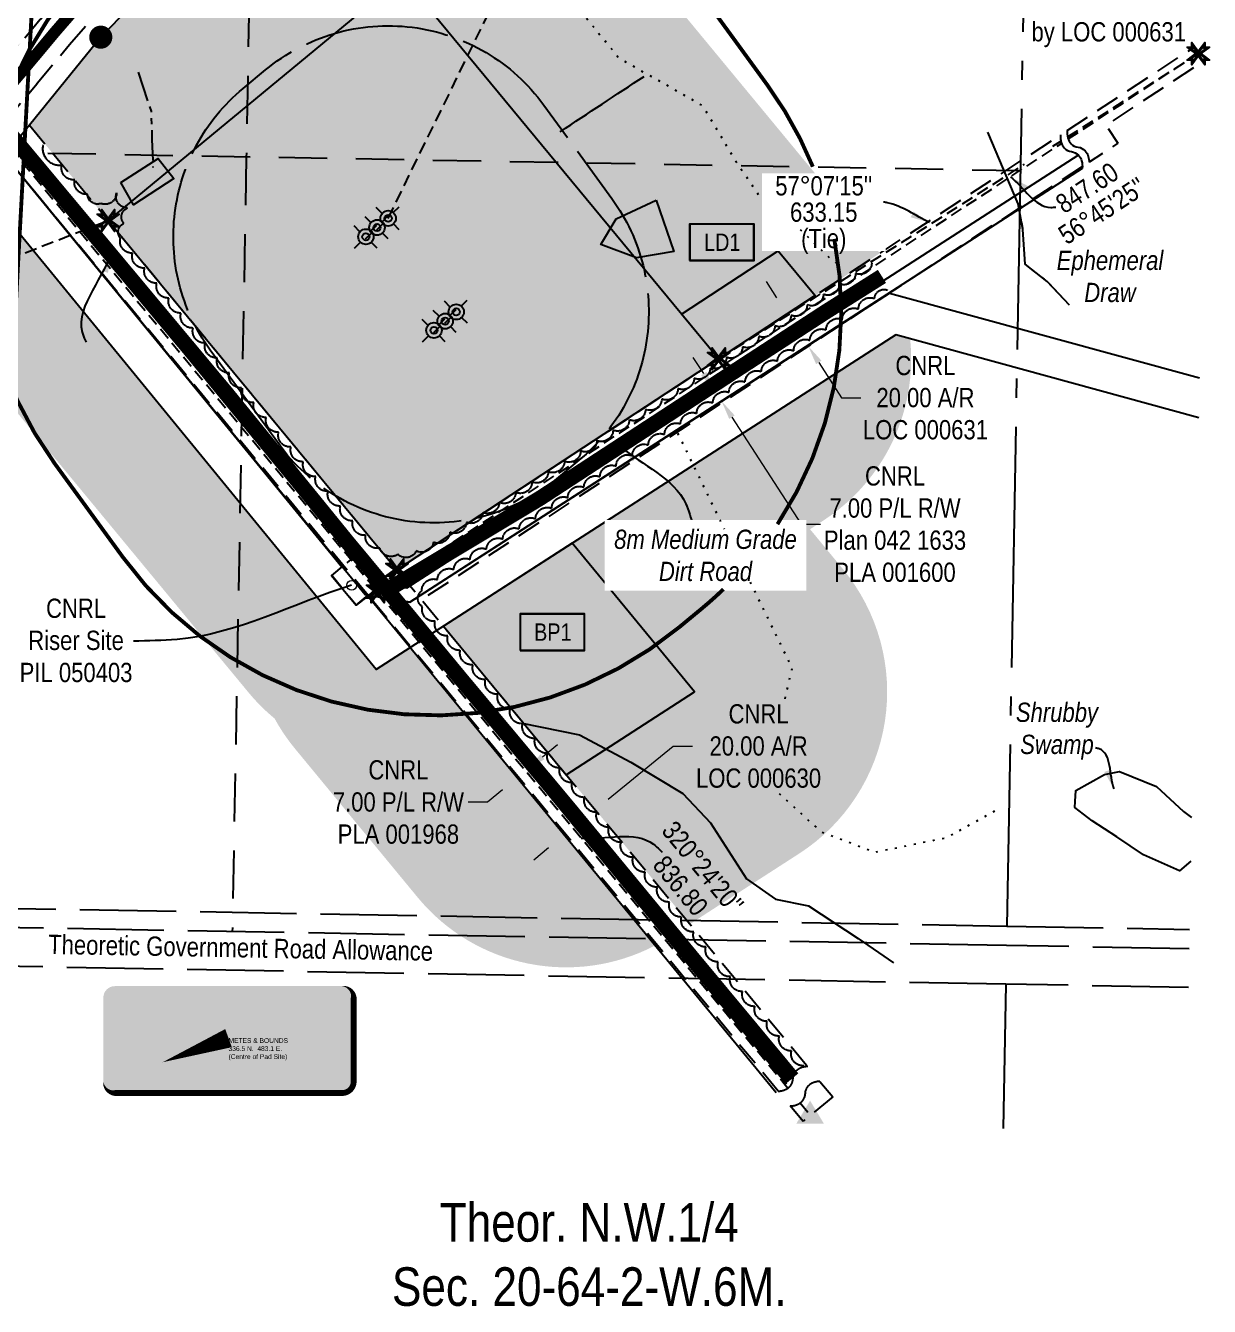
# Model space of a CAD drawing. Extents: x 414932 to 422828, y 6042137 to 6047669.
# Drawn here: x 417715 to 418330, y 6046359 to 6047024 of the extents above; entities that cross this region are included whole.
import ezdxf
from ezdxf.enums import TextEntityAlignment as Align

# ---------------------------------------------------------------- set-up
doc = ezdxf.new("R2018")
doc.units = 0
doc.header["$LTSCALE"] = 5
doc.header["$PDSIZE"] = 0.5
for name, pattern in [('0', [1, 1, 0]), ('DASHDOT2', [12.7, 6.35, -3.175, 0, -3.175]), ('foc-ACCESSROAD', [3.75, 2.5, -1.25]), ('foc-BUFFER', [16.75, 15, -1.75]), ('foc-LSD', [8, 5, -3]), ('foc-QUARTERLINE', [33, 25, -3, 2, -3]), ('foc-TIELINE', [1.875, 1.25, -0.625]), ('foc-TOPO', [1, 0.2, -0.8]), ('foc-TOPO-ephemeral', [6.25, 3.125, -0.625, 0.625, -0.625, 0.625, -0.625]), ('foc-UNSURVEYED', [12.5, 10, -2.5])]:
    doc.linetypes.add(name, pattern=pattern)
doc.layers.get('Defpoints').update_dxf_attribs({"color": 9})
for name, color, linetype, lineweight in [('AS-GENERAL', 48, 'Continuous', 18), ('F-AR-T', 190, 'Continuous', 9), ('F-RW-T', 190, 'Continuous', 9), ('F-WS-T', 190, 'Continuous', 9)]:
    doc.layers.add(name, color=color, linetype=linetype, lineweight=lineweight)
for name, color, linetype in [('AS-ROADS', 254, 'Continuous'), ('AS-WILDLIFE', 131, 'DASHDOT2'), ('AUX-BUFFER', 7, 'foc-BUFFER'), ('C-RW', 13, 'Continuous'), ('C-SYMBOL', 7, 'Continuous'), ('CG-NOTES', 7, 'Continuous'), ('F-AR', 190, 'foc-ACCESSROAD'), ('F-RW', 190, 'Continuous'), ('F-WS', 190, 'foc-ACCESSROAD'), ('L-BD', 7, 'Continuous'), ('L-MON', 1, 'Continuous'), ('L-QSEC', 8, 'foc-QUARTERLINE'), ('L-ROAD-T', 7, 'Continuous'), ('L-SECTION-LSD', 7, 'foc-LSD'), ('L-TIE', 7, 'foc-TIELINE'), ('L-USEC', 7, 'foc-UNSURVEYED'), ('P-BUFFER-H 30m', 51, 'Continuous'), ('P-PROPOSED', 10, 'Continuous'), ('P-PROPOSED-H', 21, 'Continuous'), ('P-TEMP-H', 41, 'Continuous'), ('P-TEMP_WORKSPACE', 46, 'Continuous'), ('T-BUSH', 110, '0'), ('T-DRAW', 143, 'foc-TOPO-ephemeral'), ('T-SLOPE', 48, 'Continuous'), ('T-TIE', 201, 'foc-TIELINE'), ('T-VEGETATION CHANGE', 104, 'foc-TOPO'), ('T-WATER-T', 170, 'Continuous'), ('WETLAND', 143, 'Continuous'), ('WETLAND-T', 146, 'Continuous')]:
    doc.layers.add(name, color=color, linetype=linetype)
doc.layers.add('P-100m WELL BORE BUFFER', color=7, linetype='Continuous', true_color=0xf5ffd6)
doc.styles.add('175L', font='ARIALN.TTF', dxfattribs={"height": 20})
doc.styles.add('80CG', font='ARIALN.TTF', dxfattribs={"height": 10})
doc.styles.add('80L', font='ARIALN.TTF', dxfattribs={"height": 10})
doc.styles.add('80LS', font='ARIALNI.TTF', dxfattribs={"height": 10})
doc.styles.add('foc-LtypeFont', font='ARIALN.TTF', dxfattribs={"height": 7.35})
doc.styles.get("Standard").update_dxf_attribs({"font": 'ARIALN.TTF'})
doc.linetypes.add('foc-TOPO-flowdirection-NOLINE', pattern='A,0,[">",foc-LtypeFont,S=0.3,R=0,X=0,Y=-0.945],-20,[">",foc-LtypeFont,S=0.3,R=0,X=0,Y=-0.945],0', length=20)
doc.dimstyles.new('CG2011', dxfattribs={"dimscale": 5, "dimtxt": 9, "dimasz": 2, "dimexe": 0.2, "dimexo": 0.0625, "dimgap": 0.5, "dimtad": 0, "dimtih": 1, "dimtoh": 1, "dimzin": 0, "dimdsep": 46, "dimtxsty": '80CG', "dimcen": 0.1, "dimse1": 1, "dimse2": 1, "dimclrd": 256, "dimclrt": 256, "dimaunit": 1, "dimadec": 4, "dimazin": 0, "dimtfac": 0.06, "dimtofl": 0, "dimtmove": 0, "dimatfit": 1, "dimfxl": 0.2, "dimtolj": 1, "dimtzin": 0, "dimlwd": -1, "dimarcsym": 0})
doc.dimstyles.new('Compass 5 000', dxfattribs={"dimscale": 5, "dimtxt": 9, "dimasz": 2, "dimexe": 0.2, "dimexo": 0.0625, "dimgap": 0.5, "dimtad": 0, "dimtih": 1, "dimtoh": 1, "dimzin": 0, "dimdsep": 46, "dimtxsty": '80CG', "dimcen": 0.1, "dimse1": 1, "dimse2": 1, "dimclrd": 256, "dimclrt": 256, "dimaunit": 1, "dimadec": 4, "dimazin": 0, "dimtfac": 0.06, "dimtofl": 0, "dimtmove": 0, "dimatfit": 1, "dimfxl": 0.2, "dimtolj": 1, "dimtzin": 0, "dimlwd": -1, "dimarcsym": 0})

# ---------------------------------------------------------------- blocks, each defined once
blk = doc.blocks.new('*D57')
at = {"layer": 'Defpoints', "color": 0, "transparency": 16777216}
for p in [(418110.48, 6046874.68), (418088.32, 6046860.36), (418099.17, 6046843.57)]:
    blk.add_point(p, dxfattribs=at)
at = {"layer": 'F-AR-T', "transparency": 16777216}
for p, q in [((418105.05, 6046883.08), (418099.62, 6046891.48)), ((418126.76, 6046849.5), (418138.62, 6046831.15)), ((418138.62, 6046831.15), (418148.62, 6046831.15))]:
    blk.add_line(p, q, dxfattribs=at)
for points in [[(418106.45, 6046883.99), (418103.65, 6046882.18), (418110.48, 6046874.68)], [(418128.16, 6046850.4), (418125.36, 6046848.59), (418121.33, 6046857.9)]]:
    blk.add_solid(points, dxfattribs=at)
at = {"layer": 'F-AR-T', "transparency": 16777216, "insert": (418182.14, 6046831.15), "char_height": 10, "attachment_point": 5, "style": '80CG'}
blk.add_mtext('\\A1;CNRL\\P20.00 A/R\\PLOC 000631', dxfattribs=at)
blk = doc.blocks.new('*D58')
at = {"layer": 'Defpoints', "color": 0, "transparency": 16777216}
for p in [(417982.96, 6046649.12), (417967.49, 6046636.47), (418009.7, 6046616.39)]:
    blk.add_point(p, dxfattribs=at)
at = {"layer": 'F-AR-T', "transparency": 16777216}
for p, q in [((418017.45, 6046622.72), (418051.21, 6046650.31)), ((418051.21, 6046650.31), (418061.21, 6046650.31)), ((417986.49, 6046597.42), (417978.74, 6046591.1))]:
    blk.add_line(p, q, dxfattribs=at)
for points in [[(418016.39, 6046624.01), (418018.5, 6046621.43), (418009.7, 6046616.39)], [(417985.43, 6046598.71), (417987.54, 6046596.13), (417994.23, 6046603.75)]]:
    blk.add_solid(points, dxfattribs=at)
at = {"layer": 'F-AR-T', "transparency": 16777216, "insert": (418095.5, 6046650.31), "char_height": 10, "attachment_point": 5, "style": '80CG'}
blk.add_mtext('\\A1;CNRL\\P20.00 A/R\\PLOC 000630', dxfattribs=at)
blk = doc.blocks.new('*D62')
at = {"layer": 'Defpoints', "color": 0, "transparency": 16777216}
for p in [(417862.87, 6046775.42), (417857.47, 6046770.97), (417975.59, 6046638.39)]:
    blk.add_point(p, dxfattribs=at)
at = {"layer": 'F-RW-T', "transparency": 16777216}
for p, q in [((417983.31, 6046644.74), (417991.03, 6046651.09)), ((417962.46, 6046627.59), (417954.74, 6046621.24)), ((417954.74, 6046621.24), (417944.74, 6046621.24))]:
    blk.add_line(p, q, dxfattribs=at)
for points in [[(417982.25, 6046646.03), (417984.37, 6046643.45), (417975.59, 6046638.39)], [(417961.4, 6046628.88), (417963.52, 6046626.31), (417970.18, 6046633.94)]]:
    blk.add_solid(points, dxfattribs=at)
at = {"layer": 'F-RW-T', "transparency": 16777216, "insert": (417908.49, 6046621.24), "char_height": 10, "attachment_point": 5, "style": '80CG'}
blk.add_mtext('\\A1;CNRL\\P7.00 P/L R/W\\PPLA 001968', dxfattribs=at)
blk = doc.blocks.new('*D66')
at = {"layer": 'Defpoints', "color": 0, "transparency": 16777216}
for p in [(418076.26, 6046829.44), (418040.73, 6046814.81), (418044.53, 6046808.93)]:
    blk.add_point(p, dxfattribs=at)
at = {"layer": 'F-RW-T', "transparency": 16777216}
for p, q in [((418067.03, 6046843.71), (418061.6, 6046852.11)), ((418081.68, 6046821.04), (418117.6, 6046765.49)), ((418117.6, 6046765.49), (418127.6, 6046765.49))]:
    blk.add_line(p, q, dxfattribs=at)
for points in [[(418068.43, 6046844.62), (418065.63, 6046842.81), (418072.46, 6046835.32)], [(418083.08, 6046821.95), (418080.28, 6046820.14), (418076.26, 6046829.44)]]:
    blk.add_solid(points, dxfattribs=at)
at = {"layer": 'F-RW-T', "transparency": 16777216, "insert": (418166.34, 6046765.49), "char_height": 10, "attachment_point": 5, "style": '80CG'}
blk.add_mtext('\\A1;CNRL\\P7.00 P/L R/W\\PPlan 042 1633\\PPLA 001600', dxfattribs=at)
blk = doc.blocks.new('WC')
at = {"layer": 'L-MON'}
h = blk.add_hatch(color=255, dxfattribs=at)
h.dxf.hatch_style = 1
edge = h.paths.add_edge_path()
edge.add_arc((0, 0), 0.9, 0, 360)
at = {"layer": 'L-MON', "color": 240, "flags": 128}
for points in [[(-0.62, 0.5), (-1.23, 1.12)], [(0.52, 0.61), (1.13, 1.21)], [(-1.18, -1.18), (-0.56, -0.57)], [(1.16, -1.18), (0.56, -0.57)]]:
    blk.add_lwpolyline(points, dxfattribs=at)
at = {"layer": 'L-MON', "color": 240}
for radius in [0.8, 0.373]:
    blk.add_circle((0, 0), radius, dxfattribs=at)
blk = doc.blocks.new('TEMP')
h = blk.add_hatch(color=255)
h.dxf.hatch_style = 1
h.paths.add_polyline_path([(0, 0.25), (-0.67, 1.15), (-0.67, 0.67), (-1.15, 0.67), (-0.25, 0), (-1.15, -0.67), (-0.67, -0.67), (-0.67, -1.15), (0, -0.25), (0.67, -1.15), (0.67, -0.67), (1.15, -0.67), (0.25, 0), (1.15, 0.67), (0.67, 0.67), (0.67, 1.15)])
h.paths.add_polyline_path([(0.57, 0.85), (0.57, 0.57), (0.85, 0.57), (0.08, 0), (0.85, -0.57), (0.57, -0.57), (0.57, -0.85), (0, -0.08), (-0.57, -0.85), (-0.57, -0.57), (-0.85, -0.57), (-0.08, 0), (-0.85, 0.57), (-0.57, 0.57), (-0.57, 0.85), (0, 0.08)], flags=16)
h = blk.add_hatch(color=1)
h.dxf.hatch_style = 1
h.paths.add_polyline_path([(0, 0.08), (-0.57, 0.85), (-0.57, 0.57), (-0.85, 0.57), (-0.08, 0), (-0.85, -0.57), (-0.57, -0.57), (-0.57, -0.85), (0, -0.08), (0.57, -0.85), (0.57, -0.57), (0.85, -0.57), (0.08, 0), (0.85, 0.57), (0.57, 0.57), (0.57, 0.85)])
at = {"color": 1}
for p, q in [((-0.08, 0), (0.08, 0)), ((0, 0.08), (0, -0.08))]:
    blk.add_line(p, q, dxfattribs=at)
at = {"color": 255, "flags": 128}
blk.add_lwpolyline([(-0.25, 0), (-1.15, 0.67), (-0.67, 0.67), (-0.67, 1.15), (0, 0.25), (0.67, 1.15), (0.67, 0.67), (1.15, 0.67), (0.25, 0), (1.15, -0.67), (0.67, -0.67), (0.67, -1.15), (0, -0.25), (-0.67, -1.15), (-0.67, -0.67), (-1.15, -0.67)], close=True, dxfattribs=at)
at = {"color": 1, "flags": 128}
blk.add_lwpolyline([(-0.08, 0), (-0.85, 0.57), (-0.57, 0.57), (-0.57, 0.85), (0, 0.08), (0.57, 0.85), (0.57, 0.57), (0.85, 0.57), (0.08, 0), (0.85, -0.57), (0.57, -0.57), (0.57, -0.85), (0, -0.08), (-0.57, -0.85), (-0.57, -0.57), (-0.85, -0.57)], close=True, dxfattribs=at)
blk = doc.blocks.new('fdia')
at = {"color": 255, "const_width": 1}
blk.add_lwpolyline([(-0.5, 0, 1), (0.5, 0, 1)], format="xyb", close=True, dxfattribs=at)
blk = doc.blocks.new('Fdiaa')
blk.add_blockref('fdia', (0, 0))
blk = doc.blocks.new('fdib')
at = {"color": 1, "const_width": 1.6}
blk.add_lwpolyline([(-0.4, 0, 1), (0.4, 0, 1)], format="xyb", close=True, dxfattribs=at)
at = {"color": 1}
blk.add_circle((0, 0), 0.8, dxfattribs=at)
blk = doc.blocks.new('Fdibb')
blk.add_blockref('fdib', (0, 0))
blk = doc.blocks.new('fdicc')
for name in ['Fdibb', 'Fdiaa']:
    blk.add_blockref(name, (0, 0))
blk = doc.blocks.new('FDI')
blk.add_blockref('fdicc', (0, 0))
blk = doc.blocks.new('STRIA')
blk.add_hatch(color=255).paths.add_polyline_path([(-0.04, 1.52), (-1.47, -0.87), (1.39, -0.87)])
blk = doc.blocks.new('STRIAA')
blk.add_blockref('STRIA', (0, 0))
blk = doc.blocks.new('STRIB')
at = {"color": 1}
blk.add_solid([(-1.12, -0.67), (-0.04, 1.13), (1.04, -0.67)], dxfattribs=at)
blk = doc.blocks.new('STRIBB')
blk.add_blockref('STRIB', (0, 0))
blk = doc.blocks.new('STRICC')
for name in ['STRIAA', 'STRIBB']:
    blk.add_blockref(name, (0, 0))
blk = doc.blocks.new('fdspike')
blk.add_blockref('STRICC', (0, 0))
blk = doc.blocks.new('Temp_Area_Small_Pink')
at = {"true_color": 0xff8aff}
h = blk.add_hatch(color=211, dxfattribs=at)
h.dxf.hatch_style = 1
h.paths.add_polyline_path([(-16.83, -9.44), (16.33, -9.44), (16.33, 9.05), (-16.83, 9.05)])
at = {"color": 250}
for points in [[(-17.03, -9.64), (16.53, -9.64), (16.53, 9.25), (-17.03, 9.25)], [(-16.93, -9.54), (16.43, -9.54), (16.43, 9.15), (-16.93, 9.15)]]:
    blk.add_lwpolyline(points, close=True, dxfattribs=at)
at = {"color": 250, "style": '80L'}
blk.add_attdef('TEMPORARY', text='', height=9, dxfattribs=at).set_placement((0, -0.15), align=Align.MIDDLE_CENTER)
blk = doc.blocks.new('*U40')
h = blk.add_hatch(color=254)
edge = h.paths.add_edge_path()
edge.add_line((-59, -28.5), (59, -28.5))
edge.add_arc((59, -22.5), 6, 270, 360)
edge.add_line((65, -22.5), (65, 21))
edge.add_arc((59, 21), 6, 0, 90)
edge.add_line((59, 27), (-59, 27))
edge.add_arc((-59, 21), 6, 90, 180)
edge.add_line((-65, 21), (-65, -22.5))
edge.add_arc((-59, -22.5), 6, 180, 270)
at = {"color": 1, "flags": 128}
blk.add_lwpolyline([(-59, -28.5, 3, 3, 0), (59, -28.5, 3, 3, 0.414214), (65, -22.5, 3, 3, 0), (65, 21, 3, 0, 0.414214), (59, 27, 0, 0, 0), (-59, 27, 0, 0, 0.414214), (-65, 21, 0, 0, 0), (-65, -22.5, 0, 3, 0.414214)], format="xyseb", close=True, dxfattribs=at)
blk.add_lwpolyline([(-34.19, -12.5, 0, 10, 0), (0, 0, 5, 5, 0)], format="xyseb", dxfattribs=at)
at = {"color": 1, "lineweight": 30, "flags": 104}
blk.add_attdef('ENTER_TEXT', text='', height=10, dxfattribs=at).set_placement((-0.35, 0), align=Align.MIDDLE_CENTER)

msp = doc.modelspace()

# ---------------------------------------------------------------- hatches: boundary and pattern name
at = {"layer": 'P-BUFFER-H 30m'}
h = msp.add_hatch(color=256, dxfattribs=at)
h.dxf.hatch_style = 1
h.paths.add_polyline_path([(417987.832, 6047113.329, 0.339784), (417869.107, 6047140.485), (417854.232, 6047122.175), (417844.013, 6047111.646), (417753.965, 6047018.311), (417716.876, 6046972.664), (417757.807, 6046923.155), (417910.796, 6047049.639), (418074.783, 6046851.289), (418158.379, 6046906.082, 0.0277031), (418151.809, 6046914.989)])
h = msp.add_hatch(color=256, dxfattribs=at)
h.dxf.hatch_style = 1
edge = h.paths.add_edge_path()
edge.add_line((417705.637, 6047007.193), (417712.425, 6047015.327))
edge.add_line((417712.425, 6047015.327), (417694.112, 6047000.186))
edge.add_arc((417757.802, 6046923.151), 99.954, 129.582351, 161.993262)
edge.add_line((417662.743, 6046954.049), (417672.564, 6046967.541))
edge.add_arc((417680.645, 6046961.659), 9.995, 140.514978, 143.949837, ccw=False)
edge.add_line((417672.931, 6046968.015), (417688.866, 6046987.356))
edge.add_arc((417696.58, 6046981), 9.995, 139.786262, 140.514978, ccw=False)
edge.add_line((417688.947, 6046987.453), (417705.637, 6047007.193))
edge = h.paths.add_edge_path()
edge.add_line((417720.943, 6046994.335), (417720.964, 6046994.359))
edge.add_arc((417713.29, 6047000.764), 9.995, 319.78626, 320.149913, ccw=False)
edge.add_line((417720.923, 6046994.311), (417720.943, 6046994.335))
edge = h.paths.add_edge_path()
edge.add_line((418041.82, 6046546.811), (417914.682, 6046701.432))
edge.add_line((417914.682, 6046701.432), (417896.962, 6046690.028))
edge.add_line((417896.962, 6046690.028), (417704.135, 6046925.541))
edge.add_line((417704.135, 6046925.541), (417701.892, 6046922.785))
edge.add_line((417701.892, 6046922.785), (417671.078, 6046873.452))
edge.add_arc((417757.802, 6046923.151), 99.954, 209.815599, 219.582351)
edge.add_line((417680.766, 6046859.461), (417830.692, 6046678.118))
edge.add_arc((417907.728, 6046741.807), 99.954, 219.582351, 230.555145)
edge.add_arc((417931.941, 6046712.541), 99.954, 208.648627, 219.521633)
edge.add_line((417854.838, 6046648.933), (417918.461, 6046571.811))
edge.add_arc((417995.565, 6046635.419), 99.954, 219.521633, 297.56596)
edge = h.paths.add_edge_path()
edge.add_line((418062.313, 6046678.454), (417995.672, 6046635.488))
edge.add_line((417995.672, 6046635.488), (418059.827, 6046557.923))
edge.add_line((418059.827, 6046557.923), (418116.476, 6046594.446))
edge.add_arc((418062.313, 6046678.454), 99.954, 302.811447, 399.521633)
edge.add_line((418139.416, 6046742.062), (418122.231, 6046762.894))
edge.add_line((418122.231, 6046762.894), (418129.568, 6046767.703))
edge.add_arc((418074.774, 6046851.3), 99.954, 303.243451, 365.984323)
edge.add_line((418174.183, 6046861.721), (418166.85, 6046863.724))
edge.add_line((418166.85, 6046863.724), (417998.731, 6046755.526))
edge.add_line((417998.731, 6046755.526), (418062.313, 6046678.454))
at = {"layer": 'P-PROPOSED-H'}
h = msp.add_hatch(color=256, dxfattribs=at)
h.dxf.hatch_style = 1
h.paths.add_polyline_path([(417910.796, 6047049.639), (417757.802, 6046923.151), (417907.728, 6046741.807), (418074.774, 6046851.3)])
at = {"layer": 'P-TEMP-H'}
h = msp.add_hatch(color=256, dxfattribs=at)
h.dxf.hatch_style = 1
h.paths.add_polyline_path([(418105.683, 6046907.426), (418124.914, 6046884.164), (418074.774, 6046851.3), (418055.542, 6046874.561)])
h = msp.add_hatch(color=256, dxfattribs=at)
h.dxf.hatch_style = 1
h.paths.add_polyline_path([(417998.69, 6046755.576), (417931.941, 6046712.541), (417995.565, 6046635.419), (418062.313, 6046678.454)])

# ---------------------------------------------------------------- linework, layer by layer
at = {"layer": 'AS-ROADS', "flags": 128}
for points, const_width in [([(417696.58, 6046981), (417713.29, 6047000.764), (417730.185, 6047021.006), (417747.397, 6047040.823)], 5.997), ([(418113.076, 6046477.853), (418060.021, 6046541.622), (417996.947, 6046618.078), (417940.705, 6046685.456), (417902.552, 6046731.55), (417881.992, 6046756.275), (417819.234, 6046833.454), (417696.307, 6046980.668)], 7.996), ([(417903.082, 6046731.548), (417982.11, 6046779.015), (418083.655, 6046845.321), (418129.75, 6046875.317), (418159.549, 6046894.145)], 7.996)]:
    msp.add_lwpolyline(points, dxfattribs=dict(at, const_width=const_width))
at = {"layer": 'AS-WILDLIFE', "const_width": 1.999, "flags": 128}
msp.add_lwpolyline([(417718.881, 6047455.314), (417725.711, 6047172.087), (417687.255, 6046461.461)], dxfattribs=at)
at = {"layer": 'C-RW'}
for points in [[(417324.451, 6046509.724), (417349.194, 6046509.692), (417653.475, 6046883.005), (417685.583, 6046934.149), (417704.106, 6046956.944), (417879.182, 6046743.3), (417873.805, 6046738.858), (417886.51, 6046723.48), (417892.77, 6046728.651), (417914.477, 6046725.074), (418163.523, 6046885.356), (418324.431, 6046841.397)], [(418324.061, 6046820.775), (418166.85, 6046863.724), (417896.962, 6046690.028), (417704.135, 6046925.541), (417701.892, 6046922.785), (417669.765, 6046871.35), (417358.672, 6046489.679), (417324.089, 6046489.724)]]:
    msp.add_lwpolyline(points, dxfattribs=at)
at = {"layer": 'F-AR'}
for points in [[(417704.254, 6046974.595), (417720.923, 6046994.311, 0.0015867), (417720.964, 6046994.359), (417737.796, 6047014.526), (417754.92, 6047034.241), (417772.101, 6047053.738), (417789.814, 6047072.618), (417807.546, 6047090.044), (417786.379, 6047097.271), (417775.657, 6047086.734, 0.0101573), (417775.373, 6047086.444), (417757.415, 6047067.302, 0.0077825), (417757.206, 6047067.072), (417739.898, 6047047.432, 0.0018006), (417739.851, 6047047.377), (417722.639, 6047027.56, 0.0049121), (417722.511, 6047027.411), (417705.637, 6047007.193)], [(418105.598, 6046471.219, 0.0981962), (418109.351, 6046471.994, 0.1150249), (418112.007, 6046473.925, 0.1891018), (418113.3, 6046477.589, -0.1891018), (418114.594, 6046481.253, -0.1150249), (418117.249, 6046483.184, -0.0981962), (418121.002, 6046483.96)], [(418111.969, 6046463.516, 0.0981962), (418115.722, 6046464.292, 0.1150249), (418118.378, 6046466.223, 0.1891018), (418119.671, 6046469.887, -0.1891018), (418120.964, 6046473.551, -0.1150249), (418123.62, 6046475.482, -0.0981962), (418127.373, 6046476.258)]]:
    msp.add_lwpolyline(points, format="xyb", dxfattribs=at)
at = {"layer": 'F-AR', "flags": 128}
for points in [[(418255.756, 6046969.908), (418321.558, 6047013.039), (418326.521, 6047005.824), (418275.911, 6046972.651), (418282.07, 6046963.254), (418267.097, 6046953.44)], [(417907.741, 6046741.8), (418252.287, 6046967.635)], [(418263.629, 6046951.166), (417920.56, 6046726.3)]]:
    msp.add_lwpolyline(points, dxfattribs=at)
at = {"layer": 'F-AR'}
for points in [[(417716.876, 6046972.664), (417909.243, 6046739.983), (418121.002, 6046483.96)], [(418105.598, 6046471.219), (417893.836, 6046727.246), (417704.02, 6046956.84)], [(418127.373, 6046476.258), (418134.014, 6046468.228), (418118.61, 6046455.487), (418111.969, 6046463.516)]]:
    msp.add_lwpolyline(points, dxfattribs=at)
at = {"layer": 'F-RW'}
for points in [[(418119.413, 6047448.126), (418042.991, 6047354.513), (417854.232, 6047122.175), (417844.013, 6047111.646), (417753.965, 6047018.311), (417753.965, 6047018.311), (417685.583, 6046934.149), (417685.583, 6046934.149), (417653.506, 6046882.677), (417431.286, 6046609.461), (417400.434, 6046571.62), (417376.413, 6046541.882), (417323.861, 6046477.163)], [(417324.39, 6046506.355), (417353.568, 6046542.288), (417377.713, 6046572.025), (417400.96, 6046600.653), (417431.815, 6046638.652), (417635.657, 6046889.688), (417667.694, 6046941.178), (417692.389, 6046971.65), (417705.25, 6046987.52), (417737.137, 6047026.868), (417800.196, 6047092.556), (417807.853, 6047100.532), (417821.62, 6047114.951), (417830.163, 6047123.724), (417837.263, 6047131.015), (418020.068, 6047354.924), (418096.494, 6047448.538)], [(418110.025, 6046474.88), (417902.706, 6046727.014), (417892.229, 6046728.74), (417895.029, 6046725.333), (418104.633, 6046470.421)]]:
    msp.add_lwpolyline(points, dxfattribs=at)
at = {"layer": 'F-RW', "flags": 128}
for points in [[(418252.287, 6046967.635, 0.0981962), (418252.628, 6046963.659, 0.1150249), (418254.298, 6046960.676, 0.1891018), (418257.927, 6046958.888, -0.1891018), (418261.557, 6046957.1, -0.1150249), (418263.226, 6046954.116, -0.0981962), (418263.567, 6046950.14)], [(418255.756, 6046969.908, 0.0981962), (418256.096, 6046965.932, 0.1150249), (418257.766, 6046962.949, 0.1891018), (418261.395, 6046961.161, -0.1891018), (418265.025, 6046959.373, -0.1150249), (418266.694, 6046956.39, -0.0729468), (418267.097, 6046953.44)]]:
    msp.add_lwpolyline(points, format="xyb", dxfattribs=at)
msp.add_lwpolyline([(418263.567, 6046950.14), (417914.477, 6046725.074), (417891.196, 6046728.91), (417704.105, 6046956.945), (417708.608, 6046962.487), (417894.934, 6046735.386), (417912.953, 6046732.416), (418261.516, 6046957.143)], dxfattribs=at)
at = {"layer": 'F-WS', "flags": 128}
msp.add_lwpolyline([(417892.021, 6046727.883), (417886.59, 6046723.399), (417873.858, 6046738.822), (417879.322, 6046743.332), (417883.175, 6046746.513), (417884.718, 6046747.786), (417885.426, 6046748.37), (417896.199, 6046735.318), (417898.157, 6046732.947), (417895.868, 6046731.058), (417893.061, 6046728.742), (417892.021, 6046727.883)], close=True, dxfattribs=at)
at = {"layer": 'L-QSEC', "flags": 128}
for points in [[(418237.884, 6047311.041), (418224.356, 6046556.877)], [(418223.815, 6046526.721), (418222.473, 6046451.884)]]:
    msp.add_lwpolyline(points, dxfattribs=at)
at = {"layer": 'L-SECTION-LSD', "flags": 128}
for points in [[(417836.761, 6047358.226), (417829.512, 6046956.118)], [(418231.388, 6046948.917), (417427.641, 6046963.319)], [(417829.512, 6046956.118), (417822.263, 6046554.017)]]:
    msp.add_lwpolyline(points, dxfattribs=at)
at = {"layer": 'L-TIE'}
for p, q in [((418256.246, 6046965.47), (418323.813, 6047009.759)), ((417897.675, 6046730.437), (418252.778, 6046963.195))]:
    msp.add_line(p, q, dxfattribs=at)
at = {"layer": 'L-TIE', "flags": 128}
for points in [[(418255.934, 6046966.569), (418323.813, 6047009.759)], [(418248.333, 6046961.732), (418252.453, 6046964.354)], [(418074.774, 6046851.3), (418233.6, 6046952.358)], [(417653.506, 6046882.677), (417757.802, 6046923.151)]]:
    msp.add_lwpolyline(points, dxfattribs=at)
at = {"layer": 'L-TIE'}
for points in [[(417707.234, 6046960.796), (417897.675, 6046730.437), (418110.775, 6046472.796)], [(417907.741, 6046741.8), (417897.688, 6046730.43)], [(418117.145, 6046465.094), (418122.458, 6046458.67)]]:
    msp.add_lwpolyline(points, dxfattribs=at)
at = {"layer": 'L-USEC', "flags": 128}
for points in [[(417430.59, 6046571.08), (418224.356, 6046556.877)], [(418224.174, 6046546.825), (417420.356, 6046561.208)], [(418224.356, 6046556.877), (418319.296, 6046555.179)], [(418319.116, 6046545.126), (418224.174, 6046546.825)], [(418223.815, 6046526.721), (417419.992, 6046541.104)], [(418318.755, 6046525.022), (418223.815, 6046526.721)]]:
    msp.add_lwpolyline(points, dxfattribs=at)
at = {"layer": 'P-PROPOSED', "flags": 128}
msp.add_lwpolyline([(417907.728, 6046741.807), (418074.774, 6046851.3), (417910.796, 6047049.639), (417757.802, 6046923.151), (417907.728, 6046741.807)], close=True, dxfattribs=at)
at = {"layer": 'P-TEMP_WORKSPACE'}
msp.add_lwpolyline([(418105.683, 6046907.426), (418124.914, 6046884.164), (418074.774, 6046851.3), (418055.542, 6046874.561)], close=True, dxfattribs=at)
at = {"layer": 'P-TEMP_WORKSPACE', "flags": 128}
msp.add_lwpolyline([(417998.69, 6046755.576), (417931.941, 6046712.541), (417995.565, 6046635.419), (418062.313, 6046678.454)], close=True, dxfattribs=at)
at = {"layer": 'T-BUSH', "flags": 128}
for points in [[(418154.277, 6046901.142, -0.5205671), (418145.896, 6046895.696, -0.5205671), (418137.514, 6046890.25, -0.5205671), (418129.133, 6046884.804, -0.5205671), (418120.751, 6046879.358, -0.5205671), (418112.37, 6046873.912, -0.5205671), (418103.989, 6046868.466, -0.5205671), (418095.607, 6046863.02, -0.5205671), (418087.226, 6046857.573, -0.5205671), (418078.844, 6046852.127, -0.5205671), (418070.463, 6046846.681, -0.5205671), (418062.081, 6046841.235, -0.5205671), (418053.663, 6046835.846, -0.5205671), (418045.244, 6046830.458, -0.5205671), (418036.826, 6046825.069, -0.5205671), (418028.407, 6046819.681, -0.5205671), (418019.988, 6046814.292, -0.5205671), (418011.57, 6046808.904, -0.5205671), (418003.151, 6046803.515, -0.5205671), (417994.733, 6046798.127, -0.5205671), (417986.314, 6046792.738, -0.5205671), (417977.895, 6046787.35, -0.5205671), (417969.477, 6046781.961, -0.5205671), (417960.923, 6046776.791, -0.5205671), (417952.363, 6046771.63, -0.5205671), (417943.803, 6046766.468, -0.5205671), (417935.243, 6046761.307, -0.5205671), (417926.683, 6046756.146, -0.5205671), (417917.803, 6046751.673, -0.5205671), (417908.224, 6046749.837, -0.5205671), (417898.834, 6046753.148, -0.5205671), (417891.367, 6046759.793, -0.5205671), (417884.791, 6046767.302, -0.5205671), (417878.376, 6046774.968, -0.5205671), (417871.961, 6046782.633, -0.5205671), (417865.546, 6046790.298, -0.5205671), (417859.131, 6046797.964, -0.5205671), (417852.716, 6046805.629, -0.5205671), (417846.301, 6046813.294, -0.5205671), (417839.886, 6046820.96, -0.5205671), (417833.471, 6046828.625, -0.5205671), (417827.056, 6046836.29, -0.5205671), (417820.741, 6046844.038, -0.5205671), (417814.458, 6046851.812, -0.5205671), (417808.175, 6046859.585, -0.5205671), (417801.892, 6046867.359, -0.5205671), (417795.609, 6046875.133, -0.5205671), (417789.326, 6046882.907, -0.5205671), (417783.043, 6046890.681, -0.5205671), (417776.76, 6046898.455, -0.5205671), (417770.477, 6046906.228, -0.5205671), (417764.194, 6046914.002, -0.5205671), (417766, 6046921.665, -0.5205671), (417767.825, 6046929.715, -0.5205671), (417762.172, 6046937.43, -0.5205671), (417753.974, 6046931.968, -0.5205671), (417747.077, 6046936.848, -0.5205671), (417740.413, 6046944.298, -0.5205671), (417733.749, 6046951.747, -0.5205671), (417724.153, 6046962.475, -0.5205671)], [(418119.003, 6046484.392, -0.5205671), (418112.644, 6046492.104, -0.5205671), (418106.285, 6046499.815, -0.5205671), (418099.926, 6046507.527, -0.5205671), (418093.567, 6046515.239, -0.5205671), (418087.208, 6046522.951, -0.5205671), (418080.849, 6046530.663, -0.5205671), (418074.49, 6046538.374, -0.5205671), (418068.131, 6046546.086, -0.5205671), (418061.827, 6046553.843, -0.5205671), (418055.533, 6046561.608, -0.5205671), (418049.238, 6046569.373, -0.5205671), (418042.944, 6046577.138, -0.5205671), (418036.65, 6046584.902, -0.5205671), (418030.356, 6046592.667, -0.5205671), (418024.062, 6046600.432, -0.5205671), (418017.768, 6046608.197, -0.5205671), (418011.473, 6046615.962, -0.5205671), (418005.179, 6046623.726, -0.5205671), (417998.766, 6046631.393, -0.5205671), (417992.324, 6046639.035, -0.5205671), (417985.882, 6046646.678, -0.5205671), (417979.44, 6046654.321, -0.5205671), (417972.999, 6046661.964, -0.5205671), (417966.557, 6046669.606, -0.5205671), (417960.115, 6046677.249, -0.5205671), (417953.673, 6046684.892, -0.5205671), (417947.203, 6046692.511, -0.5205671), (417940.643, 6046700.052, -0.5205671), (417934.084, 6046707.594, -0.5205671), (417927.524, 6046715.136, -0.5205671), (417920.964, 6046722.678, -0.5205671), (417920.616, 6046730.927, -0.5205671), (417928.726, 6046736.713, -0.5205671), (417937.22, 6046741.982, -0.5205671), (417945.714, 6046747.25, -0.5205671), (417954.208, 6046752.519, -0.5205671), (417962.703, 6046757.787, -0.5205671), (417971.197, 6046763.056, -0.5205671), (417979.691, 6046768.325, -0.5205671), (417988.067, 6046773.779, -0.5205671), (417996.431, 6046779.252, -0.5205671), (418004.795, 6046784.725, -0.5205671), (418013.159, 6046790.198, -0.5205671), (418021.522, 6046795.671, -0.5205671), (418029.886, 6046801.144, -0.5205671), (418038.25, 6046806.617, -0.5205671), (418046.614, 6046812.09, -0.5205671), (418054.978, 6046817.563, -0.5205671), (418063.342, 6046823.036, -0.5205671), (418071.709, 6046828.505, -0.5205671), (418080.111, 6046833.918, -0.5205671), (418088.514, 6046839.332, -0.5205671), (418096.916, 6046844.746, -0.5205671), (418105.319, 6046850.159, -0.5205671), (418113.721, 6046855.573, -0.5205671), (418122.124, 6046860.986, -0.5205671), (418130.526, 6046866.4, -0.5205671), (418138.929, 6046871.814, -0.5205671), (418147.331, 6046877.227, -0.5205671), (418155.733, 6046882.641, -0.5205671), (418162.506, 6046887.004, -0.5205671)]]:
    msp.add_lwpolyline(points, format="xyb", dxfattribs=at)
at = {"layer": 'T-DRAW', "flags": 128}
for points in [[(417773.302, 6047000.112), (417780.083, 6046979.829), (417780.533, 6046965.164), (417781.034, 6046950.635)], [(418256.949, 6046879.213), (418245.362, 6046891.51), (418233.866, 6046900.416), (418232.75, 6046918.501), (418230.326, 6046931.755)]]:
    msp.add_lwpolyline(points, dxfattribs=at)
at = {"layer": 'T-DRAW', "linetype": 'foc-TOPO-flowdirection-NOLINE', "flags": 128}
msp.add_lwpolyline([(418256.949, 6046879.213), (418245.362, 6046891.51), (418233.866, 6046900.416), (418232.75, 6046918.501), (418230.326, 6046931.755), (418214.496, 6046969.01)], dxfattribs=at)
at = {"layer": 'T-SLOPE', "flags": 128}
msp.add_lwpolyline([(417972.759, 6046662.144), (418002.579, 6046656.089), (418029.229, 6046642.007), (418056.238, 6046625.677), (418070.603, 6046610.406), (418089.247, 6046581.368), (418104.368, 6046570.941), (418121.406, 6046567.36), (418147.147, 6046550.491), (418165.576, 6046537.743)], dxfattribs=at)
at = {"layer": 'T-TIE', "flags": 128}
msp.add_lwpolyline([(417903.166, 6046924.274), (417989.898, 6047101.329)], dxfattribs=at)
at = {"layer": 'T-VEGETATION CHANGE', "flags": 128}
msp.add_lwpolyline([(418106.171, 6046625.722), (418127.85, 6046605.904), (418155.977, 6046595.28), (418192.855, 6046602.78), (418219.107, 6046617.154)], dxfattribs=at)
at = {"layer": 'WETLAND'}
for points in [[(417764.336, 6046942.837), (417783.703, 6046955.306), (417791.855, 6046945.008), (417770.996, 6046931.257), (417764.336, 6046942.837)], [(418042.41, 6046933.641), (418051.538, 6046907.146), (418032.072, 6046903.721), (418013.602, 6046910.701), (418021.527, 6046924.064), (418042.41, 6046933.641)]]:
    msp.add_lwpolyline(points, close=True, dxfattribs=at)
msp.add_lwpolyline([(418319.93, 6046590.503), (418314.036, 6046585.49), (418295.435, 6046593.795), (418281.582, 6046603.154), (418268.689, 6046611.519), (418259.684, 6046618.513), (418259.901, 6046621.533), (418260.31, 6046627.242), (418275.192, 6046635.605), (418282.822, 6046637.198), (418302.067, 6046629.285), (418316.182, 6046616.343), (418320.337, 6046613.217)], dxfattribs=at)

# ---------------------------------------------------------------- block references
at = {"layer": 'CG-NOTES'}
ref = msp.add_blockref('*U40', (417820.29, 6046498.713), dxfattribs=at)
lines = msp.add_mtext('METES & BOUNDS\\P336.5 N.  483.1 E.\\P(Centre of Pad Site)', dxfattribs={"layer": '0', "color": 1, "insert": (417820.29, 6046498.713), "char_height": 2.5, "attachment_point": 1})
ref.add_attrib('ENTER_TEXT', '', (417820.29, 6046498.713), dxfattribs={"flags": 104}).embed_mtext(lines)
at = {"layer": 'L-MON'}
for name, p, xscale, yscale, zscale in [('FDI', (417753.965, 6047018.311), 4.999999999999996, 4.999999999999996, 4.999999999999996), ('TEMP', (418323.813, 6047009.759), 4.997719999999997, 4.997719999999997, 4.997719999999997), ('TEMP', (417757.802, 6046923.151), 4.997719999999997, 4.997719999999997, 4.997719999999997), ('WC', (417903.166, 6046924.274), 4.999999999999996, 4.999999999999996, 4.999999999999996), ('WC', (417891.611, 6046914.72), 4.999999999999996, 4.999999999999996, 4.999999999999996), ('WC', (417897.389, 6046919.497), 4.999999999999996, 4.999999999999996, 4.999999999999996), ('WC', (417938.53, 6046875.695), 4.999999999999996, 4.999999999999996, 4.999999999999996), ('WC', (417932.752, 6046870.919), 4.999999999999996, 4.999999999999996, 4.999999999999996), ('WC', (417926.974, 6046866.142), 4.999999999999996, 4.999999999999996, 4.999999999999996), ('TEMP', (418074.774, 6046851.3), 4.997719999999997, 4.997719999999997, 4.997719999999997), ('TEMP', (417907.741, 6046741.8), 4.997719999999997, 4.997719999999997, 4.997719999999997), ('TEMP', (417897.675, 6046730.437), 4.997719999999997, 4.997719999999997, 4.997719999999997), ('fdspike', (418122.458, 6046458.67), 5.000000000000014, 5.000000000000014, 5.000000000000014)]:
    msp.add_blockref(name, p, dxfattribs=dict(at, xscale=xscale, yscale=yscale, zscale=zscale))
at = {"layer": 'P-100m WELL BORE BUFFER', "xscale": 0.9995439999999992, "yscale": 0.9995439999999992, "zscale": 0.9995439999999992}
for p, values in [((418076.647, 6046912.044), {'TEMPORARY': 'LD1'}), ((417988.672, 6046709.642), {'TEMPORARY': 'BP1'})]:
    msp.add_blockref('Temp_Area_Small_Pink', p, dxfattribs=at).add_auto_attribs(values)

# ---------------------------------------------------------------- texts
at = {"layer": 'C-SYMBOL', "color": 3, "insert": (418007.594, 6046413.067), "char_height": 19.99088, "width": 203.14961, "attachment_point": 2, "style": '175L'}
msp.add_mtext('Theor. N.W.1/4\\PSec. 20-64-2-W.6M.', dxfattribs=at)
at = {"layer": 'L-BD', "style": '80L'}
for s, height, rotation, p in [('847.60', 9.9954, 33.2431, (418266.042, 6046940.148)), ("56°45'25''", 9.9954, 33.2431, (418273.85, 6046928.235)), ("320°24'20''", 9.99544, 309.5945, (418066.582, 6046587.41)), ('836.80', 9.9954, 309.5945, (418055.029, 6046577.854))]:
    msp.add_text(s, height=height, rotation=rotation, dxfattribs=at).set_placement(p, align=Align.MIDDLE)
at = {"layer": 'L-MON', "insert": (418237.29, 6047059.435), "char_height": 9.99544, "attachment_point": 1, "style": '80L'}
msp.add_mtext_dynamic_manual_height_columns('\\pxqr;Fd. no Mk.\\PRe-est. Position\\Pby LOC 000631', width=80.12484, gutter_width=49.977, heights=[0], dxfattribs=at)
at = {"layer": 'L-ROAD-T', "style": '80L'}
msp.add_text('Theoretic Government Road Allowance', height=9.99544, rotation=358.974868, dxfattribs=at).set_placement((417826.564, 6046545.646), align=Align.MIDDLE_CENTER)
at = {"layer": 'T-WATER-T', "insert": (418250.224, 6046907.463), "char_height": 9.99544, "attachment_point": 1, "style": '80L'}
msp.add_mtext_dynamic_manual_height_columns('\\pxqc;{\\fArial Narrow|b0|i1|c0|p34;Ephemeral Draw}', width=55.49186, gutter_width=49.977, heights=[0], dxfattribs=at)
at = {"layer": 'WETLAND-T', "insert": (418213.39, 6046672.878), "char_height": 9.99544, "attachment_point": 1, "style": '80LS'}
msp.add_mtext_dynamic_manual_height_columns('\\pxqc;Shrubby Swamp', width=74.0792, gutter_width=49.977, heights=[0], dxfattribs=at)

# ---------------------------------------------------------------- dimensions: what is measured, and where the dimension line sits
at = {"layer": 'F-AR-T'}
for base, p1, p2, angle, text, picture, middle in [((418110.476, 6046874.685), (418099.174, 6046843.572), (418088.32, 6046860.36), 122.884193, 'CNRL\\P20.00 A/R\\PLOC 000631', '*D57', (418182.137, 6046831.147)), ((418009.702, 6046616.392), (417967.492, 6046636.473), (417982.964, 6046649.116), 39.25198, 'CNRL\\P20.00 A/R\\PLOC 000630', '*D58', (418095.504, 6046650.311))]:
    dim = msp.add_linear_dim(base=base, p1=p1, p2=p2, angle=angle, text=text, dimstyle='Compass 5 000', dxfattribs=at)
    dim.commit()
    dim.dimension.update_dxf_attribs({"geometry": picture, "text_midpoint": middle, "dimtype": 161})
at = {"layer": 'F-RW-T'}
for base, p1, p2, angle, text, picture, middle in [((418076.255, 6046829.443), (418040.734, 6046814.807), (418044.532, 6046808.933), 302.884288, 'CNRL\\P7.00 P/L R/W\\PPlan 042 1633\\PPLA 001600', '*D66', (418166.335, 6046765.494)), ((417975.586, 6046638.389), (417857.466, 6046770.973), (417862.869, 6046775.418), 39.439998, 'CNRL\\P7.00 P/L R/W\\PPLA 001968', '*D62', (417908.486, 6046621.24))]:
    dim = msp.add_linear_dim(base=base, p1=p1, p2=p2, angle=angle, text=text, dimstyle='Compass 5 000', dxfattribs=at)
    dim.commit()
    dim.dimension.update_dxf_attribs({"geometry": picture, "text_midpoint": middle, "dimtype": 161})

# ---------------------------------------------------------------- leaders
at = {"layer": 'AS-GENERAL', "path_type": 1}
for points in [[(417759.229, 6046906.042), (417745.112, 6046862.646), (417746.339, 6046860.057)], [(418023.737, 6046805.902), (418057.718, 6046776.154), (418061.568, 6046764.837)]]:
    msp.add_leader(points, dimstyle='Compass 5 000', override={"dimgap": 0.5, "dimtad": 0}, dxfattribs=at)
at = {"layer": 'AUX-BUFFER', "path_type": 1}
msp.add_leader([(417992.519, 6046969.251), (418036.039, 6046997.989)], dimstyle='CG2011', override={"dimasz": 2, "dimgap": 0.5, "dimtad": 0}, dxfattribs=at)
at = {"layer": 'L-BD', "path_type": 1}
for points in [[(418226.245, 6046945.804), (418247.216, 6046929.974), (418249.919, 6046930.102)], [(418003.438, 6046602.575), (418041.008, 6046599.33), (418045.524, 6046595.227)]]:
    msp.add_leader(points, dimstyle='Compass 5 000', override={"dimgap": 0.5, "dimtad": 0}, dxfattribs=at)
at = {"layer": 'WETLAND-T', "path_type": 1}
msp.add_leader([(418280.057, 6046628.102), (418272.309, 6046648.869), (418270.496, 6046649.364)], dimstyle='Compass 5 000', override={"dimgap": 0.5, "dimtad": 0}, dxfattribs=at)

# ---------------------------------------------------------------- next in the draw order: texts
at = {"layer": 'AS-GENERAL', "insert": (418020.618, 6046762.67), "char_height": 9.99544, "attachment_point": 1, "style": '80L', "bg_fill": 2}
msp.add_mtext_dynamic_manual_height_columns('\\pxqc;{\\fArial Narrow|b0|i1|c0|p34;8m Medium Grade Dirt Road}', width=94.64073, gutter_width=49.977, heights=[0], dxfattribs=at)
at = {"layer": 'F-WS-T', "insert": (417704.839, 6046726.871), "char_height": 9.9954, "attachment_point": 1, "style": '80L', "bg_fill": 3, "box_fill_scale": 1.15, "bg_fill_color": 256, "bg_fill_true_color": 256, "bg_fill_transparency": 0}
msp.add_mtext_dynamic_manual_height_columns('\\pxqc;CNRL\\PRiser Site\\PPIL 050403', width=72.59076, gutter_width=49.977, heights=[0], dxfattribs=at)
at = {"layer": 'L-BD', "insert": (418098.774, 6046946.181), "char_height": 9.99544, "width": 61.14305, "attachment_point": 1, "line_spacing_factor": 0.820805, "style": '80L', "bg_fill": 3, "box_fill_scale": 1.15, "bg_fill_color": 256, "bg_fill_true_color": 256, "bg_fill_transparency": 0}
msp.add_mtext("\\pxqc;57°07'15'' 633.15 (Tie)", dxfattribs=at)

# ---------------------------------------------------------------- next in the draw order: linework, layer by layer
at = {"layer": 'AUX-BUFFER', "color": 251, "linetype": 'foc-BUFFER', "const_width": 1.999, "flags": 128}
for points in [[(418077.209, 6046731.709, -0.0189475), (418065.91, 6046721.623), (418054.354, 6046712.069, -0.4323697), (417765.354, 6046748.486), (417729.99, 6046797.065, -0.3962876), (417764.231, 6047068.793), (417775.786, 6047078.346, -0.4323697), (418064.787, 6047041.929), (418100.151, 6046993.351, -0.0607194), (418123.68, 6046951.083)], [(418134.816, 6046913.586, -0.1960756), (418105.331, 6046765.508, -0.1960756)]]:
    msp.add_lwpolyline(points, format="xyb", dxfattribs=at)
at = {"layer": 'AUX-BUFFER', "color": 251, "linetype": 'foc-BUFFER', "flags": 128}
msp.add_lwpolyline([(417846.164, 6046807.314), (417810.8, 6046855.892, -0.3962876), (417827.921, 6046991.756), (417839.476, 6047001.31, -0.4323697), (417983.977, 6046983.101), (418019.34, 6046934.523, -0.3962876), (418002.22, 6046798.659), (417990.664, 6046789.106, -0.4323697)], format="xyb", close=True, dxfattribs=at)
at = {"layer": 'T-VEGETATION CHANGE', "flags": 128}
for points in [[(418036.93, 6047115.835), (418034.396, 6047111.759), (418019.158, 6047110.196), (418010.954, 6047103.165), (418000.405, 6047073.867), (418000.014, 6047035.584), (418023.066, 6047007.457), (418066.434, 6046982.847), (418082.452, 6046955.892), (418095.736, 6046935.97), (418095.804, 6046935.916)], [(418117.125, 6046918.556), (418132.072, 6046903.937), (418138.714, 6046898.859)], [(418053.469, 6046812.764), (418077.677, 6046763.011)], [(418091.107, 6046735.434), (418112.849, 6046690.898), (418108.642, 6046673.171)]]:
    msp.add_lwpolyline(points, dxfattribs=at)

# ---------------------------------------------------------------- next in the draw order: leaders
at = {"layer": 'F-AR-T', "path_type": 1}
msp.add_leader([(417884.218, 6046733.803), (417793.553, 6046705.646), (417770.934, 6046704.732)], dimstyle='Compass 5 000', override={"dimasz": 1, "dimgap": 0.5, "dimtad": 0, "dimldrblk": 'DotBlank'}, dxfattribs=at)
at = {"layer": 'L-BD', "path_type": 1}
msp.add_leader([(418184.271, 6046922.082), (418162.296, 6046932.369), (418160.349, 6046932.712)], dimstyle='Compass 5 000', override={"dimgap": 0.5, "dimtad": 0}, dxfattribs=at)

doc.saveas('drawing.dxf')
